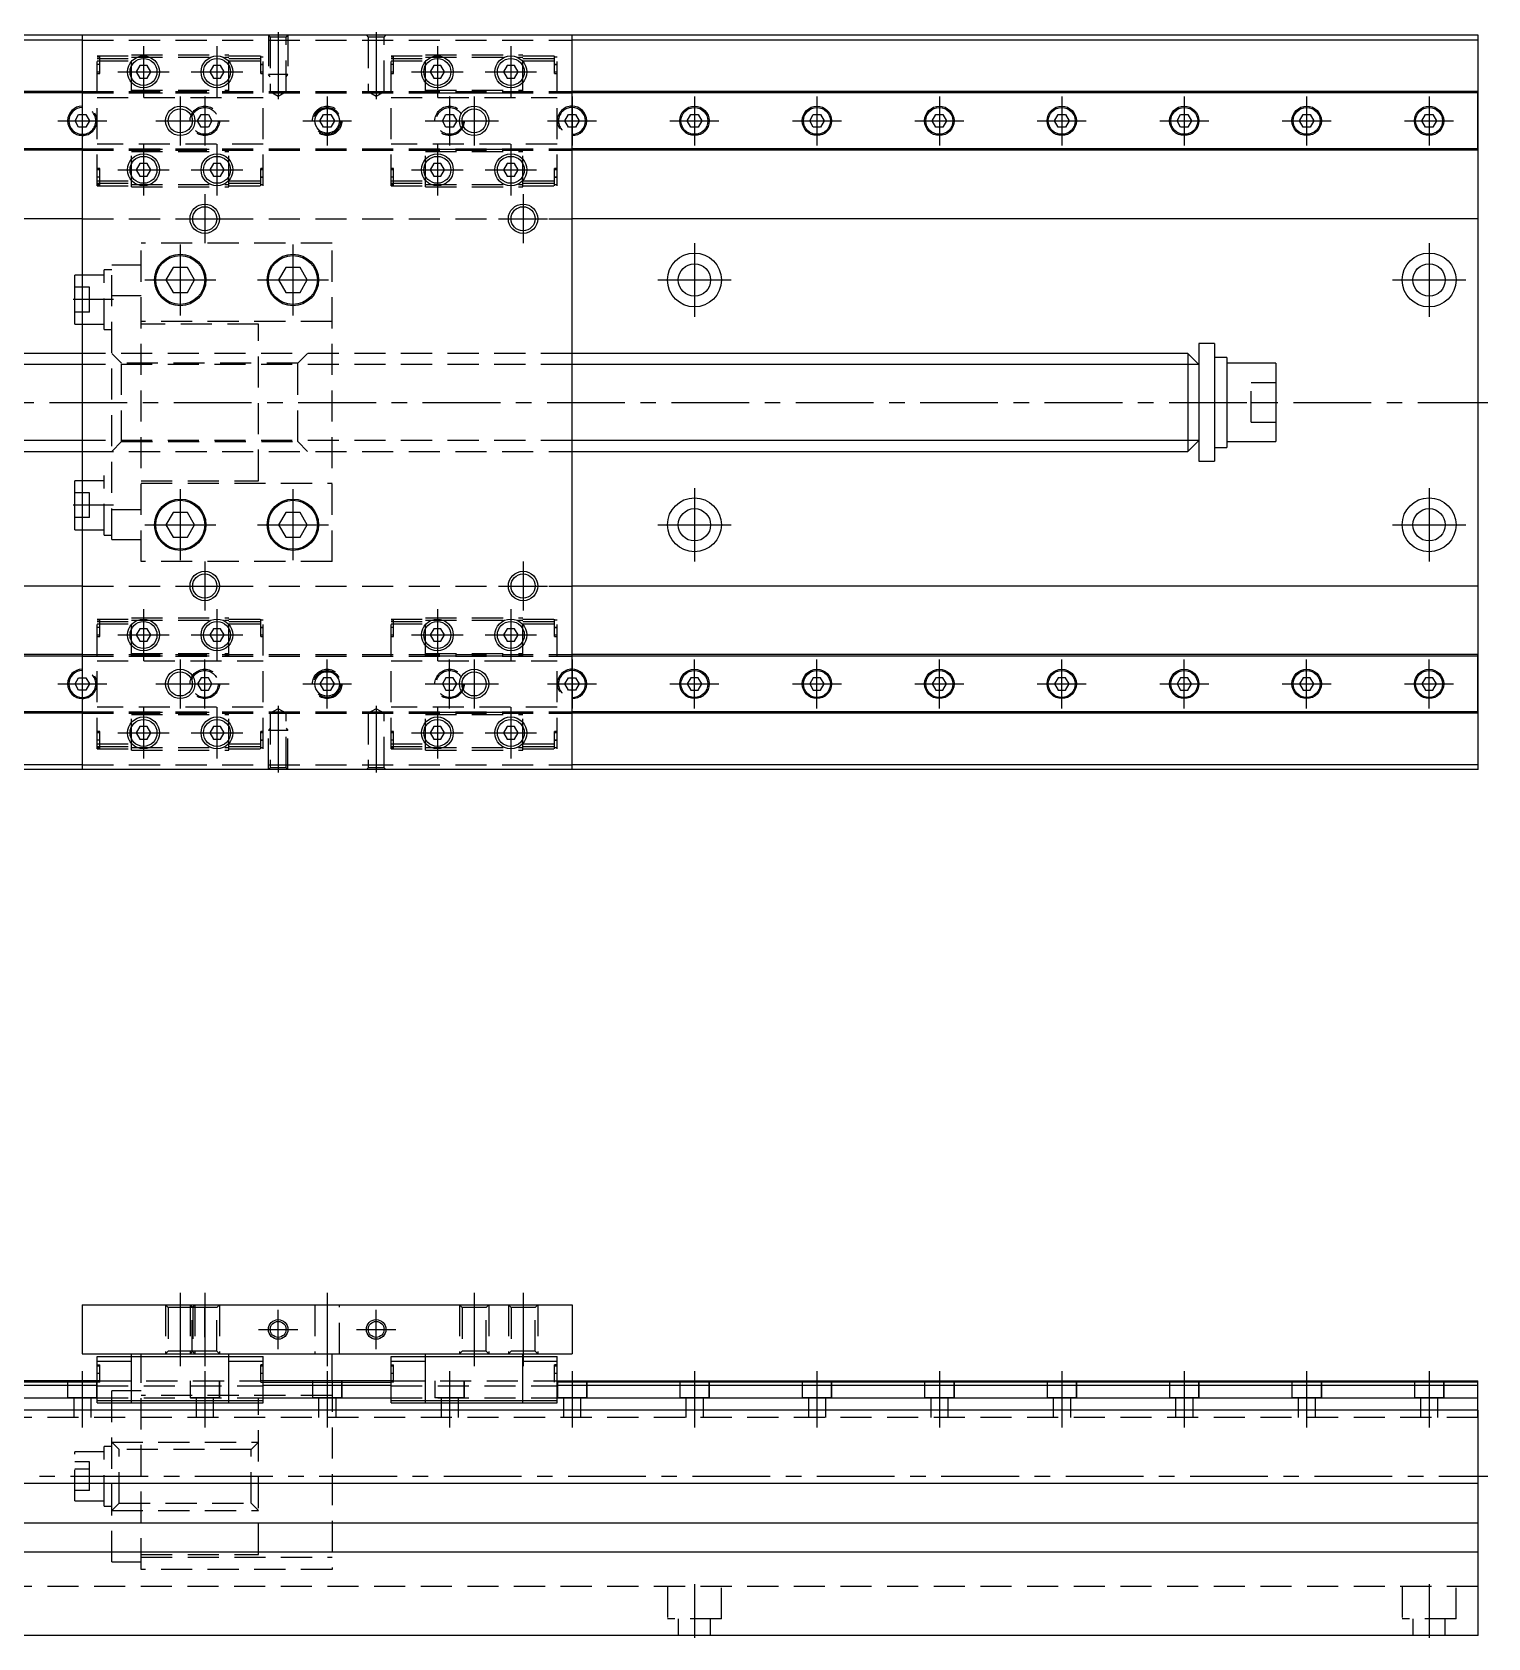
# Model space of a CAD drawing. Extents: x -2 to 830, y -8 to 345.
# Drawn here: x 532.8 to 830, y 17 to 345 of the extents above; entities that cross this region are included whole.
import ezdxf

# ---------------------------------------------------------------- set-up
doc = ezdxf.new("R2010")
doc.units = 0
doc.header["$LTSCALE"] = 0.5
doc.linetypes.add('CENTER', pattern=[50.8, 31.75, -6.35, 6.35, -6.35])
doc.linetypes.add('DASHED', pattern=[19.05, 12.7, -6.35])
for name, color, linetype in [('MSM_CENTER', 1, 'CENTER'), ('MSM_CONTINUOUS', 7, 'CONTINUOUS'), ('MSM_DASHED', 4, 'DASHED'), ('MSM_NARROW', 5, 'CONTINUOUS')]:
    doc.layers.add(name, color=color, linetype=linetype)

msp = doc.modelspace()

# ---------------------------------------------------------------- linework, layer by layer
at = {"layer": 'MSM_CENTER'}
for p, q in [((583.02, 344.96), (583.02, 331.28)), ((603.02, 344.96), (603.02, 331.28)), ((555.52, 342.08), (555.52, 331.58)), ((570.52, 342.08), (570.52, 331.58)), ((615.52, 342.08), (615.52, 331.58)), ((630.52, 342.08), (630.52, 331.58)), ((546.6, 338.33), (546.05, 338.33)), ((580, 338.33), (579.45, 338.33)), ((606.6, 338.33), (606.05, 338.33)), ((640, 338.33), (639.45, 338.33)), ((550.27, 336.83), (560.77, 336.83)), ((565.27, 336.83), (575.77, 336.83)), ((610.27, 336.83), (620.77, 336.83)), ((625.27, 336.83), (635.77, 336.83)), ((543.02, 331.83), (543.02, 321.83)), ((563.02, 331.83), (563.02, 321.83)), ((568.02, 331.83), (568.02, 321.83)), ((593.02, 331.83), (593.02, 321.83)), ((618.02, 331.83), (618.02, 321.83)), ((623.02, 331.83), (623.02, 321.83)), ((643.02, 331.83), (643.02, 321.83)), ((668.02, 331.83), (668.02, 321.83)), ((693.02, 331.83), (693.02, 321.83)), ((718.02, 331.83), (718.02, 321.83)), ((743.02, 331.83), (743.02, 321.83)), ((768.02, 331.83), (768.02, 321.83)), ((793.02, 331.83), (793.02, 321.83)), ((818.02, 331.83), (818.02, 321.83)), ((538.02, 326.83), (548.02, 326.83)), ((558.02, 326.83), (573.02, 326.83)), ((588.02, 326.83), (598.02, 326.83)), ((613.02, 326.83), (628.02, 326.83)), ((638.02, 326.83), (648.02, 326.83)), ((663.02, 326.83), (673.02, 326.83)), ((688.02, 326.83), (698.02, 326.83)), ((713.02, 326.83), (723.02, 326.83)), ((738.02, 326.83), (748.02, 326.83)), ((763.02, 326.83), (773.02, 326.83)), ((788.02, 326.83), (798.02, 326.83)), ((813.02, 326.83), (823.02, 326.83)), ((555.52, 322.08), (555.52, 311.58)), ((570.52, 322.08), (570.52, 311.58)), ((615.52, 322.08), (615.52, 311.58)), ((630.52, 322.08), (630.52, 311.58)), ((546.6, 315.33), (546.05, 315.33)), ((550.27, 316.83), (560.77, 316.83)), ((565.27, 316.83), (575.77, 316.83)), ((580, 315.33), (579.45, 315.33)), ((606.6, 315.33), (606.05, 315.33)), ((610.27, 316.83), (620.77, 316.83)), ((625.27, 316.83), (635.77, 316.83)), ((640, 315.33), (639.45, 315.33)), ((568.02, 311.83), (568.02, 301.83)), ((633.02, 311.83), (633.02, 301.83)), ((563.02, 306.83), (573.02, 306.83)), ((628.02, 306.83), (638.02, 306.83)), ((668.02, 301.83), (668.02, 286.83)), ((818.02, 301.83), (818.02, 286.83)), ((563.02, 301.58), (563.02, 287.08)), ((586.02, 301.58), (586.02, 287.08)), ((555.77, 294.33), (570.27, 294.33)), ((578.77, 294.33), (593.27, 294.33)), ((660.52, 294.33), (675.52, 294.33)), ((810.52, 294.33), (825.52, 294.33)), ((549.4, 290.33), (541.15, 290.33)), ((256.92, 269.33), (830.02, 269.33)), ((563.02, 251.58), (563.02, 237.08)), ((586.02, 251.58), (586.02, 237.08)), ((668.02, 251.83), (668.02, 236.83)), ((818.02, 251.83), (818.02, 236.83)), ((549.4, 248.33), (541.15, 248.33)), ((555.77, 244.33), (570.27, 244.33)), ((578.77, 244.33), (593.27, 244.33)), ((660.52, 244.33), (675.52, 244.33)), ((810.52, 244.33), (825.52, 244.33)), ((568.02, 236.83), (568.02, 226.83)), ((633.02, 236.83), (633.02, 226.83)), ((563.02, 231.83), (573.02, 231.83)), ((628.02, 231.83), (638.02, 231.83)), ((555.52, 227.08), (555.52, 216.58)), ((570.52, 227.08), (570.52, 216.58)), ((615.52, 227.08), (615.52, 216.58)), ((630.52, 227.08), (630.52, 216.58)), ((546.6, 223.33), (546.05, 223.33)), ((580, 223.33), (579.45, 223.33)), ((606.6, 223.33), (606.05, 223.33)), ((640, 223.33), (639.45, 223.33)), ((550.27, 221.83), (560.77, 221.83)), ((565.27, 221.83), (575.77, 221.83)), ((610.27, 221.83), (620.77, 221.83)), ((625.27, 221.83), (635.77, 221.83)), ((543.02, 216.83), (543.02, 206.83)), ((563.02, 216.83), (563.02, 206.83)), ((568.02, 206.83), (568.02, 216.83)), ((593.02, 206.83), (593.02, 216.83)), ((618.02, 206.83), (618.02, 216.83)), ((623.02, 216.83), (623.02, 206.83)), ((643.02, 216.83), (643.02, 206.83)), ((668.02, 206.83), (668.02, 216.83)), ((693.02, 206.83), (693.02, 216.83)), ((718.02, 206.83), (718.02, 216.83)), ((743.02, 206.83), (743.02, 216.83)), ((768.02, 206.83), (768.02, 216.83)), ((793.02, 206.83), (793.02, 216.83)), ((818.02, 206.83), (818.02, 216.83)), ((538.02, 211.83), (548.02, 211.83)), ((558.02, 211.83), (573.02, 211.83)), ((588.02, 211.83), (598.02, 211.83)), ((613.02, 211.83), (628.02, 211.83)), ((638.02, 211.83), (648.02, 211.83)), ((663.02, 211.83), (673.02, 211.83)), ((688.02, 211.83), (698.02, 211.83)), ((713.02, 211.83), (723.02, 211.83)), ((738.02, 211.83), (748.02, 211.83)), ((763.02, 211.83), (773.02, 211.83)), ((788.02, 211.83), (798.02, 211.83)), ((813.02, 211.83), (823.02, 211.83)), ((555.52, 207.08), (555.52, 196.58)), ((570.52, 207.08), (570.52, 196.58)), ((583.02, 207.39), (583.02, 193.71)), ((603.02, 207.39), (603.02, 193.71)), ((615.52, 207.08), (615.52, 196.58)), ((630.52, 207.08), (630.52, 196.58)), ((546.6, 200.33), (546.05, 200.33)), ((550.27, 201.83), (560.77, 201.83)), ((565.27, 201.83), (575.77, 201.83)), ((580, 200.33), (579.45, 200.33)), ((606.6, 200.33), (606.05, 200.33)), ((610.27, 201.83), (620.77, 201.83)), ((625.27, 201.83), (635.77, 201.83)), ((640, 200.33), (639.45, 200.33)), ((563.02, 87.5), (563.02, 72.5)), ((568.02, 87.5), (568.02, 72.5)), ((593.02, 87.5), (593.02, 72.5)), ((623.02, 87.5), (623.02, 72.5)), ((633.02, 87.5), (633.02, 72.5)), ((583.02, 76), (583.02, 84)), ((603.02, 76), (603.02, 84)), ((579.02, 80), (587.02, 80)), ((599.02, 80), (607.02, 80)), ((543.02, 71.5), (543.02, 60)), ((546.6, 71), (546.05, 71)), ((568.02, 71.5), (568.02, 60)), ((580, 71), (579.45, 71)), ((593.02, 71.5), (593.02, 60)), ((606.6, 71), (606.05, 71)), ((618.02, 71.5), (618.02, 60)), ((640, 71), (639.45, 71)), ((643.02, 71.5), (643.02, 60)), ((668.02, 71.5), (668.02, 60)), ((693.02, 71.5), (693.02, 60)), ((718.02, 71.5), (718.02, 60)), ((743.02, 71.5), (743.02, 60)), ((768.02, 71.5), (768.02, 60)), ((793.02, 71.5), (793.02, 60)), ((818.02, 71.5), (818.02, 60)), ((286.62, 50), (830.02, 50)), ((668.02, 28), (668.02, 17)), ((818.02, 28), (818.02, 17))]:
    msp.add_line(p, q, dxfattribs=at)
at = {"layer": 'MSM_CONTINUOUS'}
for p, q in [((543.02, 343.33), (358.02, 343.33)), ((828.02, 344.33), (358.07, 344.33)), ((543.02, 344.33), (543.02, 194.33)), ((643.02, 194.33), (643.02, 344.33)), ((828.02, 343.33), (643.02, 343.33)), ((828.02, 194.33), (828.02, 344.33)), ((554.78, 338.11), (554.05, 336.83)), ((556.26, 338.11), (554.78, 338.11)), ((557, 336.83), (556.26, 338.11)), ((569.78, 338.11), (569.05, 336.83)), ((571.26, 338.11), (569.78, 338.11)), ((572, 336.83), (571.26, 338.11)), ((614.78, 338.11), (614.05, 336.83)), ((616.26, 338.11), (614.78, 338.11)), ((617, 336.83), (616.26, 338.11)), ((629.78, 338.11), (629.05, 336.83)), ((631.26, 338.11), (629.78, 338.11)), ((632, 336.83), (631.26, 338.11)), ((554.05, 336.83), (554.78, 335.55)), ((554.78, 335.55), (556.26, 335.55)), ((556.26, 335.55), (557, 336.83)), ((569.05, 336.83), (569.78, 335.55)), ((569.78, 335.55), (571.26, 335.55)), ((571.26, 335.55), (572, 336.83)), ((614.05, 336.83), (614.78, 335.55)), ((614.78, 335.55), (616.26, 335.55)), ((616.26, 335.55), (617, 336.83)), ((629.05, 336.83), (629.78, 335.55)), ((629.78, 335.55), (631.26, 335.55)), ((631.26, 335.55), (632, 336.83)), ((543.02, 332.83), (358.02, 332.83)), ((543.02, 332.53), (358.02, 332.53)), ((828.02, 332.83), (643.02, 332.83)), ((827.97, 332.53), (643.02, 332.53)), ((827.97, 320.83), (827.97, 332.83)), ((541.55, 326.83), (542.28, 328.11)), ((542.28, 328.11), (543.02, 328.11)), ((591.55, 326.83), (592.28, 328.11)), ((592.28, 328.11), (593.76, 328.11)), ((593.76, 328.11), (594.5, 326.83)), ((643.02, 328.11), (643.76, 328.11)), ((643.76, 328.11), (644.5, 326.83)), ((666.55, 326.83), (667.28, 328.11)), ((667.28, 328.11), (668.76, 328.11)), ((668.76, 328.11), (669.5, 326.83)), ((691.55, 326.83), (692.28, 328.11)), ((692.28, 328.11), (693.76, 328.11)), ((693.76, 328.11), (694.5, 326.83)), ((716.55, 326.83), (717.28, 328.11)), ((717.28, 328.11), (718.76, 328.11)), ((718.76, 328.11), (719.5, 326.83)), ((741.55, 326.83), (742.28, 328.11)), ((742.28, 328.11), (743.76, 328.11)), ((743.76, 328.11), (744.5, 326.83)), ((766.55, 326.83), (767.28, 328.11)), ((767.28, 328.11), (768.76, 328.11)), ((768.76, 328.11), (769.5, 326.83)), ((791.55, 326.83), (792.28, 328.11)), ((792.28, 328.11), (793.76, 328.11)), ((793.76, 328.11), (794.5, 326.83)), ((816.55, 326.83), (817.28, 328.11)), ((817.28, 328.11), (818.76, 328.11)), ((818.76, 328.11), (819.5, 326.83)), ((542.28, 325.55), (541.55, 326.83)), ((543.02, 325.55), (542.28, 325.55)), ((592.28, 325.55), (591.55, 326.83)), ((593.76, 325.55), (592.28, 325.55)), ((594.5, 326.83), (593.76, 325.55)), ((643.76, 325.55), (643.02, 325.55)), ((644.5, 326.83), (643.76, 325.55)), ((667.28, 325.55), (666.55, 326.83)), ((668.76, 325.55), (667.28, 325.55)), ((669.5, 326.83), (668.76, 325.55)), ((692.28, 325.55), (691.55, 326.83)), ((693.76, 325.55), (692.28, 325.55)), ((694.5, 326.83), (693.76, 325.55)), ((717.28, 325.55), (716.55, 326.83)), ((718.76, 325.55), (717.28, 325.55)), ((719.5, 326.83), (718.76, 325.55)), ((742.28, 325.55), (741.55, 326.83)), ((743.76, 325.55), (742.28, 325.55)), ((744.5, 326.83), (743.76, 325.55)), ((767.28, 325.55), (766.55, 326.83)), ((768.76, 325.55), (767.28, 325.55)), ((769.5, 326.83), (768.76, 325.55)), ((792.28, 325.55), (791.55, 326.83)), ((793.76, 325.55), (792.28, 325.55)), ((794.5, 326.83), (793.76, 325.55)), ((817.28, 325.55), (816.55, 326.83)), ((818.76, 325.55), (817.28, 325.55)), ((819.5, 326.83), (818.76, 325.55)), ((543.02, 321.13), (358.02, 321.13)), ((543.02, 320.83), (358.02, 320.83)), ((827.97, 321.13), (643.02, 321.13)), ((827.97, 320.83), (643.02, 320.83)), ((554.78, 318.11), (554.05, 316.83)), ((554.05, 316.83), (554.78, 315.55)), ((556.26, 318.11), (554.78, 318.11)), ((554.78, 315.55), (556.26, 315.55)), ((557, 316.83), (556.26, 318.11)), ((556.26, 315.55), (557, 316.83)), ((569.78, 318.11), (569.05, 316.83)), ((569.05, 316.83), (569.78, 315.55)), ((571.26, 318.11), (569.78, 318.11)), ((569.78, 315.55), (571.26, 315.55)), ((572, 316.83), (571.26, 318.11)), ((571.26, 315.55), (572, 316.83)), ((614.78, 318.11), (614.05, 316.83)), ((614.05, 316.83), (614.78, 315.55)), ((616.26, 318.11), (614.78, 318.11)), ((614.78, 315.55), (616.26, 315.55)), ((617, 316.83), (616.26, 318.11)), ((616.26, 315.55), (617, 316.83)), ((629.78, 318.11), (629.05, 316.83)), ((629.05, 316.83), (629.78, 315.55)), ((631.26, 318.11), (629.78, 318.11)), ((629.78, 315.55), (631.26, 315.55)), ((632, 316.83), (631.26, 318.11)), ((631.26, 315.55), (632, 316.83)), ((543.02, 306.83), (358.02, 306.83)), ((828.02, 306.83), (643.02, 306.83)), ((541.52, 285.33), (541.52, 295.33)), ((543.02, 295.33), (541.52, 295.33)), ((561.56, 296.87), (560.09, 294.33)), ((564.49, 296.87), (561.56, 296.87)), ((565.96, 294.33), (564.49, 296.87)), ((584.56, 296.87), (583.09, 294.33)), ((587.49, 296.87), (584.56, 296.87)), ((588.96, 294.33), (587.49, 296.87)), ((560.09, 294.33), (561.56, 291.79)), ((564.49, 291.79), (565.96, 294.33)), ((583.09, 294.33), (584.56, 291.79)), ((587.49, 291.79), (588.96, 294.33)), ((561.56, 291.79), (564.49, 291.79)), ((584.56, 291.79), (587.49, 291.79)), ((541.52, 285.33), (543.02, 285.33)), ((543.02, 279.33), (358.02, 279.33)), ((768.77, 279.33), (643.02, 279.33)), ((771.02, 277.08), (768.77, 279.33)), ((768.77, 279.33), (768.77, 259.33)), ((771.02, 281.33), (771.02, 257.33)), ((774.22, 281.33), (771.02, 281.33)), ((774.22, 281.33), (774.22, 257.33)), ((776.72, 278.53), (774.22, 278.53)), ((776.72, 278.53), (776.72, 260.13)), ((786.72, 277.33), (776.72, 277.33)), ((786.72, 277.33), (786.72, 261.33)), ((358.02, 259.33), (543.02, 259.33)), ((643.02, 259.33), (768.77, 259.33)), ((768.77, 259.33), (771.02, 261.58)), ((774.22, 260.13), (776.72, 260.13)), ((776.72, 261.33), (786.72, 261.33)), ((771.02, 257.33), (774.22, 257.33)), ((541.52, 243.33), (541.52, 253.33)), ((543.02, 253.33), (541.52, 253.33)), ((561.56, 246.87), (560.09, 244.33)), ((564.49, 246.87), (561.56, 246.87)), ((565.96, 244.33), (564.49, 246.87)), ((584.56, 246.87), (583.09, 244.33)), ((587.49, 246.87), (584.56, 246.87)), ((588.96, 244.33), (587.49, 246.87)), ((541.52, 243.33), (543.02, 243.33)), ((560.09, 244.33), (561.56, 241.79)), ((564.49, 241.79), (565.96, 244.33)), ((583.09, 244.33), (584.56, 241.79)), ((587.49, 241.79), (588.96, 244.33)), ((561.56, 241.79), (564.49, 241.79)), ((584.56, 241.79), (587.49, 241.79)), ((543.02, 231.83), (358.02, 231.83)), ((828.02, 231.83), (643.02, 231.83)), ((554.78, 223.11), (554.05, 221.83)), ((556.26, 223.11), (554.78, 223.11)), ((557, 221.83), (556.26, 223.11)), ((569.78, 223.11), (569.05, 221.83)), ((571.26, 223.11), (569.78, 223.11)), ((572, 221.83), (571.26, 223.11)), ((614.78, 223.11), (614.05, 221.83)), ((616.26, 223.11), (614.78, 223.11)), ((617, 221.83), (616.26, 223.11)), ((629.78, 223.11), (629.05, 221.83)), ((631.26, 223.11), (629.78, 223.11)), ((632, 221.83), (631.26, 223.11)), ((554.05, 221.83), (554.78, 220.55)), ((554.78, 220.55), (556.26, 220.55)), ((556.26, 220.55), (557, 221.83)), ((569.05, 221.83), (569.78, 220.55)), ((569.78, 220.55), (571.26, 220.55)), ((571.26, 220.55), (572, 221.83)), ((614.05, 221.83), (614.78, 220.55)), ((614.78, 220.55), (616.26, 220.55)), ((616.26, 220.55), (617, 221.83)), ((629.05, 221.83), (629.78, 220.55)), ((629.78, 220.55), (631.26, 220.55)), ((631.26, 220.55), (632, 221.83)), ((543.02, 217.83), (358.02, 217.83)), ((543.02, 217.53), (358.02, 217.53)), ((827.97, 217.83), (643.02, 217.83)), ((827.97, 217.53), (643.02, 217.53)), ((827.97, 205.83), (827.97, 217.83)), ((541.55, 211.83), (542.28, 213.11)), ((542.28, 210.55), (541.55, 211.83)), ((542.28, 213.11), (543.02, 213.11)), ((543.02, 210.55), (542.28, 210.55)), ((592.28, 213.11), (591.55, 211.83)), ((591.55, 211.83), (592.28, 210.55)), ((593.76, 213.11), (592.28, 213.11)), ((592.28, 210.55), (593.76, 210.55)), ((594.5, 211.83), (593.76, 213.11)), ((593.76, 210.55), (594.5, 211.83)), ((643.02, 213.11), (643.76, 213.11)), ((643.76, 210.55), (643.02, 210.55)), ((643.76, 213.11), (644.5, 211.83)), ((644.5, 211.83), (643.76, 210.55)), ((667.28, 213.11), (666.55, 211.83)), ((666.55, 211.83), (667.28, 210.55)), ((668.76, 213.11), (667.28, 213.11)), ((667.28, 210.55), (668.76, 210.55)), ((669.5, 211.83), (668.76, 213.11)), ((668.76, 210.55), (669.5, 211.83)), ((692.28, 213.11), (691.55, 211.83)), ((691.55, 211.83), (692.28, 210.55)), ((693.76, 213.11), (692.28, 213.11)), ((692.28, 210.55), (693.76, 210.55)), ((694.5, 211.83), (693.76, 213.11)), ((693.76, 210.55), (694.5, 211.83)), ((717.28, 213.11), (716.55, 211.83)), ((716.55, 211.83), (717.28, 210.55)), ((718.76, 213.11), (717.28, 213.11)), ((717.28, 210.55), (718.76, 210.55)), ((719.5, 211.83), (718.76, 213.11)), ((718.76, 210.55), (719.5, 211.83)), ((742.28, 213.11), (741.55, 211.83)), ((741.55, 211.83), (742.28, 210.55)), ((743.76, 213.11), (742.28, 213.11)), ((742.28, 210.55), (743.76, 210.55)), ((744.5, 211.83), (743.76, 213.11)), ((743.76, 210.55), (744.5, 211.83)), ((767.28, 213.11), (766.55, 211.83)), ((766.55, 211.83), (767.28, 210.55)), ((768.76, 213.11), (767.28, 213.11)), ((767.28, 210.55), (768.76, 210.55)), ((769.5, 211.83), (768.76, 213.11)), ((768.76, 210.55), (769.5, 211.83)), ((792.28, 213.11), (791.55, 211.83)), ((791.55, 211.83), (792.28, 210.55)), ((793.76, 213.11), (792.28, 213.11)), ((792.28, 210.55), (793.76, 210.55)), ((794.5, 211.83), (793.76, 213.11)), ((793.76, 210.55), (794.5, 211.83)), ((817.28, 213.11), (816.55, 211.83)), ((816.55, 211.83), (817.28, 210.55)), ((818.76, 213.11), (817.28, 213.11)), ((817.28, 210.55), (818.76, 210.55)), ((819.5, 211.83), (818.76, 213.11)), ((818.76, 210.55), (819.5, 211.83)), ((543.02, 206.13), (358.02, 206.13)), ((543.02, 205.83), (358.02, 205.83)), ((827.97, 206.13), (643.02, 206.13)), ((828.02, 205.83), (643.02, 205.83)), ((554.78, 203.11), (554.05, 201.83)), ((554.05, 201.83), (554.78, 200.55)), ((556.26, 203.11), (554.78, 203.11)), ((554.78, 200.55), (556.26, 200.55)), ((557, 201.83), (556.26, 203.11)), ((556.26, 200.55), (557, 201.83)), ((569.78, 203.11), (569.05, 201.83)), ((569.05, 201.83), (569.78, 200.55)), ((571.26, 203.11), (569.78, 203.11)), ((569.78, 200.55), (571.26, 200.55)), ((572, 201.83), (571.26, 203.11)), ((571.26, 200.55), (572, 201.83)), ((614.78, 203.11), (614.05, 201.83)), ((614.05, 201.83), (614.78, 200.55)), ((616.26, 203.11), (614.78, 203.11)), ((614.78, 200.55), (616.26, 200.55)), ((617, 201.83), (616.26, 203.11)), ((616.26, 200.55), (617, 201.83)), ((629.78, 203.11), (629.05, 201.83)), ((629.05, 201.83), (629.78, 200.55)), ((631.26, 203.11), (629.78, 203.11)), ((629.78, 200.55), (631.26, 200.55)), ((632, 201.83), (631.26, 203.11)), ((631.26, 200.55), (632, 201.83)), ((543.02, 195.33), (358.02, 195.33)), ((828.02, 194.33), (358.07, 194.33)), ((828.02, 195.33), (643.02, 195.33)), ((543.02, 85), (543.02, 75)), ((543.02, 85), (643.02, 85)), ((643.02, 85), (643.02, 75)), ((543.02, 75), (643.02, 75)), ((546.07, 74.5), (579.97, 74.5)), ((546.07, 65), (546.07, 74.5)), ((546.07, 73.5), (553.07, 73.5)), ((546.07, 72.8), (546.57, 72.8)), ((546.57, 72.5), (546.07, 72.5)), ((546.57, 69.2), (546.57, 72.8)), ((553.07, 65), (553.07, 75)), ((572.97, 65), (572.97, 75)), ((572.97, 73.5), (579.97, 73.5)), ((579.47, 69.2), (579.47, 72.8)), ((579.97, 72.8), (579.47, 72.8)), ((579.97, 72.5), (579.47, 72.5)), ((579.97, 65), (579.97, 74.5)), ((594.02, 69.5), (594.02, 75)), ((606.07, 65), (606.07, 74.5)), ((606.07, 74.5), (639.97, 74.5)), ((606.07, 73.5), (613.07, 73.5)), ((606.07, 72.8), (606.57, 72.8)), ((606.57, 72.5), (606.07, 72.5)), ((606.57, 69.2), (606.57, 72.8)), ((613.07, 65), (613.07, 75)), ((632.97, 65), (632.97, 75)), ((632.97, 73.5), (639.97, 73.5)), ((639.97, 72.8), (639.47, 72.8)), ((639.47, 69.2), (639.47, 72.8)), ((639.97, 72.5), (639.47, 72.5)), ((639.97, 65), (639.97, 74.5)), ((546.57, 69.5), (358.02, 69.5)), ((546.57, 69.2), (358.02, 69.2)), ((546.57, 69.2), (546.07, 69.2)), ((606.57, 69.5), (579.47, 69.5)), ((579.47, 69.2), (606.07, 69.2)), ((579.47, 69.2), (579.97, 69.2)), ((606.57, 69.2), (606.07, 69.2)), ((639.47, 69.5), (827.97, 69.5)), ((827.97, 69.2), (639.97, 69.2)), ((827.97, 63.5), (827.97, 69.5)), ((546.07, 68.55), (358.02, 68.55)), ((546.07, 65.95), (358.02, 65.95)), ((606.07, 68.55), (579.97, 68.55)), ((606.07, 65.95), (579.97, 65.95)), ((827.97, 68.55), (639.97, 68.55)), ((827.97, 65.95), (639.97, 65.95)), ((828.02, 63.5), (358.02, 63.5)), ((546.07, 65.5), (579.97, 65.5)), ((546.07, 65), (579.97, 65)), ((606.07, 65.5), (639.97, 65.5)), ((606.07, 65), (639.97, 65)), ((828.02, 17.5), (828.02, 63.5)), ((828.02, 48.5), (358.02, 48.5)), ((358.02, 40.5), (828.02, 40.5)), ((828.02, 34.5), (358.02, 34.5)), ((828.02, 17.5), (358.02, 17.5))]:
    msp.add_line(p, q, dxfattribs=at)
for centre, radius in [((555.52, 336.83), 3.25), ((555.52, 336.83), 2.75), ((570.52, 336.83), 3.25), ((570.52, 336.83), 2.75), ((615.52, 336.83), 3.25), ((615.52, 336.83), 2.75), ((630.52, 336.83), 3.25), ((630.52, 336.83), 2.75), ((563.02, 326.83), 2.46), ((593.02, 326.83), 2.5), ((623.02, 326.83), 2.46), ((668.02, 326.83), 3), ((668.02, 326.83), 2.75), ((693.02, 326.83), 3), ((693.02, 326.83), 2.75), ((718.02, 326.83), 3), ((718.02, 326.83), 2.75), ((743.02, 326.83), 3), ((743.02, 326.83), 2.75), ((768.02, 326.83), 3), ((768.02, 326.83), 2.75), ((793.02, 326.83), 3), ((793.02, 326.83), 2.75), ((818.02, 326.83), 3), ((818.02, 326.83), 2.75), ((555.52, 316.83), 3.25), ((555.52, 316.83), 2.75), ((570.52, 316.83), 3.25), ((570.52, 316.83), 2.75), ((615.52, 316.83), 3.25), ((615.52, 316.83), 2.75), ((630.52, 316.83), 3.25), ((630.52, 316.83), 2.75), ((568.02, 306.83), 2.46), ((633.02, 306.83), 2.46), ((563.02, 294.33), 5.25), ((563.02, 294.33), 5), ((586.02, 294.33), 5.25), ((586.02, 294.33), 5), ((668.02, 294.33), 5.5), ((818.02, 294.33), 5.5), ((668.02, 294.33), 3.3), ((818.02, 294.33), 3.3), ((563.02, 244.33), 5.25), ((563.02, 244.33), 5), ((586.02, 244.33), 5.25), ((586.02, 244.33), 5), ((668.02, 244.33), 5.5), ((818.02, 244.33), 5.5), ((668.02, 244.33), 3.3), ((818.02, 244.33), 3.3), ((568.02, 231.83), 2.46), ((633.02, 231.83), 2.46), ((555.52, 221.83), 3.25), ((555.52, 221.83), 2.75), ((570.52, 221.83), 3.25), ((570.52, 221.83), 2.75), ((615.52, 221.83), 3.25), ((615.52, 221.83), 2.75), ((630.52, 221.83), 3.25), ((630.52, 221.83), 2.75), ((563.02, 211.83), 2.46), ((593.02, 211.83), 2.5), ((623.02, 211.83), 2.46), ((668.02, 211.83), 3), ((668.02, 211.83), 2.75), ((693.02, 211.83), 3), ((693.02, 211.83), 2.75), ((718.02, 211.83), 3), ((718.02, 211.83), 2.75), ((743.02, 211.83), 3), ((743.02, 211.83), 2.75), ((768.02, 211.83), 3), ((768.02, 211.83), 2.75), ((793.02, 211.83), 3), ((793.02, 211.83), 2.75), ((818.02, 211.83), 3), ((818.02, 211.83), 2.75), ((555.52, 201.83), 3.25), ((555.52, 201.83), 2.75), ((570.52, 201.83), 3.25), ((570.52, 201.83), 2.75), ((615.52, 201.83), 3.25), ((615.52, 201.83), 2.75), ((630.52, 201.83), 3.25), ((630.52, 201.83), 2.75), ((583.02, 80), 1.62), ((603.02, 80), 1.62)]:
    msp.add_circle(centre, radius, dxfattribs=at)
for centre, radius, start, end in [((543.02, 326.83), 3, 90, 270), ((543.02, 326.83), 2.75, 90, 270), ((643.02, 326.83), 3, 270, 90), ((643.02, 326.83), 2.75, 270, 90), ((543.02, 211.83), 3, 90, 270), ((543.02, 211.83), 2.75, 90, 270), ((643.02, 211.83), 3, 270, 90), ((643.02, 211.83), 2.75, 270, 90)]:
    msp.add_arc(centre, radius, start, end, dxfattribs=at)
at = {"layer": 'MSM_DASHED'}
for p, q in [((543.02, 343.33), (643.02, 343.33)), ((581.02, 344.33), (581.4, 343.95)), ((581.02, 344.33), (581.02, 336.33)), ((581.4, 343.95), (581.4, 332.83)), ((584.64, 343.95), (581.4, 343.95)), ((584.64, 343.95), (585.02, 344.33)), ((584.64, 332.83), (584.64, 343.95)), ((585.02, 344.33), (585.02, 336.33)), ((601.02, 344.33), (601.4, 343.95)), ((601.4, 343.95), (601.4, 332.83)), ((604.64, 343.95), (601.4, 343.95)), ((604.64, 343.95), (605.02, 344.33)), ((604.64, 332.83), (604.64, 343.95)), ((546.07, 313.58), (546.07, 340.08)), ((546.07, 340.08), (553.07, 340.08)), ((546.57, 339.83), (546.07, 339.83)), ((546.07, 339.58), (553.07, 339.58)), ((546.07, 339.08), (553.07, 339.08)), ((546.57, 338.33), (546.07, 338.33)), ((546.57, 336.53), (546.57, 340.08)), ((553.07, 340.33), (572.97, 340.33)), ((553.07, 332.58), (553.07, 340.33)), ((553.07, 339.83), (572.97, 339.83)), ((572.97, 332.58), (572.97, 340.33)), ((572.97, 340.08), (579.97, 340.08)), ((572.97, 339.58), (579.97, 339.58)), ((572.97, 339.08), (579.97, 339.08)), ((579.47, 336.53), (579.47, 340.08)), ((579.97, 339.83), (579.47, 339.83)), ((579.47, 338.33), (579.97, 338.33)), ((579.97, 313.58), (579.97, 340.08)), ((606.07, 340.08), (613.07, 340.08)), ((606.07, 313.58), (606.07, 340.08)), ((606.57, 339.83), (606.07, 339.83)), ((606.07, 339.58), (613.07, 339.58)), ((606.07, 339.08), (613.07, 339.08)), ((606.57, 338.33), (606.07, 338.33)), ((606.57, 336.53), (606.57, 340.08)), ((613.07, 340.33), (632.97, 340.33)), ((613.07, 332.58), (613.07, 340.33)), ((613.07, 339.83), (632.97, 339.83)), ((632.97, 332.58), (632.97, 340.33)), ((632.97, 340.08), (639.97, 340.08)), ((632.97, 339.58), (639.97, 339.58)), ((632.97, 339.08), (639.97, 339.08)), ((639.47, 336.53), (639.47, 340.08)), ((639.97, 339.83), (639.47, 339.83)), ((639.47, 338.33), (639.97, 338.33)), ((639.97, 313.58), (639.97, 340.08)), ((546.07, 336.83), (546.57, 336.83)), ((546.07, 336.53), (546.57, 336.53)), ((579.47, 336.83), (579.97, 336.83)), ((579.47, 336.53), (579.97, 336.53)), ((585.02, 336.33), (581.02, 336.33)), ((581.4, 335.83), (581.02, 336.33)), ((584.64, 335.83), (585.02, 336.33)), ((606.07, 336.83), (606.57, 336.83)), ((606.07, 336.53), (606.57, 336.53)), ((639.47, 336.83), (639.97, 336.83)), ((639.47, 336.53), (639.97, 336.53)), ((543.02, 332.83), (643.02, 332.83)), ((543.02, 332.53), (643.02, 332.53)), ((546.07, 331.58), (579.97, 331.58)), ((553.07, 333.08), (572.97, 333.08)), ((553.07, 332.58), (572.97, 332.58)), ((581.4, 332.83), (583.02, 331.9)), ((583.02, 331.9), (584.64, 332.83)), ((601.4, 332.83), (603.02, 331.9)), ((603.02, 331.9), (604.64, 332.83)), ((606.07, 331.58), (639.97, 331.58)), ((613.07, 333.08), (632.97, 333.08)), ((613.07, 332.58), (632.97, 332.58)), ((543.02, 329.98), (543.02, 323.68)), ((543.02, 328.11), (543.76, 328.11)), ((543.76, 328.11), (544.5, 326.83)), ((566.55, 326.83), (567.28, 328.11)), ((567.28, 328.11), (568.76, 328.11)), ((568.76, 328.11), (569.5, 326.83)), ((616.55, 326.83), (617.28, 328.11)), ((617.28, 328.11), (618.76, 328.11)), ((618.76, 328.11), (619.5, 326.83)), ((641.55, 326.83), (642.28, 328.11)), ((642.28, 328.11), (643.02, 328.11)), ((543.76, 325.55), (543.02, 325.55)), ((544.5, 326.83), (543.76, 325.55)), ((567.28, 325.55), (566.55, 326.83)), ((568.76, 325.55), (567.28, 325.55)), ((569.5, 326.83), (568.76, 325.55)), ((617.28, 325.55), (616.55, 326.83)), ((618.76, 325.55), (617.28, 325.55)), ((619.5, 326.83), (618.76, 325.55)), ((642.28, 325.55), (641.55, 326.83)), ((643.02, 325.55), (642.28, 325.55)), ((579.97, 322.08), (546.07, 322.08)), ((639.97, 322.08), (606.07, 322.08)), ((543.02, 321.13), (643.02, 321.13)), ((543.02, 320.83), (643.02, 320.83)), ((553.07, 321.08), (572.97, 321.08)), ((553.07, 313.33), (553.07, 321.08)), ((553.07, 320.58), (572.97, 320.58)), ((572.97, 313.33), (572.97, 321.08)), ((613.07, 321.08), (632.97, 321.08)), ((613.07, 313.33), (613.07, 321.08)), ((613.07, 320.58), (632.97, 320.58)), ((632.97, 313.33), (632.97, 321.08)), ((546.57, 317.13), (546.07, 317.13)), ((546.57, 316.83), (546.07, 316.83)), ((546.57, 315.33), (546.07, 315.33)), ((546.57, 313.58), (546.57, 317.13)), ((579.47, 313.58), (579.47, 317.13)), ((579.97, 317.13), (579.47, 317.13)), ((579.97, 316.83), (579.47, 316.83)), ((579.47, 315.33), (579.97, 315.33)), ((606.57, 317.13), (606.07, 317.13)), ((606.57, 316.83), (606.07, 316.83)), ((606.57, 315.33), (606.07, 315.33)), ((606.57, 313.58), (606.57, 317.13)), ((639.47, 313.58), (639.47, 317.13)), ((639.97, 317.13), (639.47, 317.13)), ((639.97, 316.83), (639.47, 316.83)), ((639.47, 315.33), (639.97, 315.33)), ((546.07, 314.58), (553.07, 314.58)), ((546.07, 314.08), (553.07, 314.08)), ((546.07, 313.83), (546.57, 313.83)), ((546.07, 313.58), (553.07, 313.58)), ((553.07, 313.83), (572.97, 313.83)), ((553.07, 313.33), (572.97, 313.33)), ((572.97, 314.58), (579.97, 314.58)), ((572.97, 314.08), (579.97, 314.08)), ((572.97, 313.58), (579.97, 313.58)), ((579.47, 313.83), (579.97, 313.83)), ((606.07, 314.58), (613.07, 314.58)), ((606.07, 314.08), (613.07, 314.08)), ((606.07, 313.83), (606.57, 313.83)), ((606.07, 313.58), (613.07, 313.58)), ((613.07, 313.83), (632.97, 313.83)), ((613.07, 313.33), (632.97, 313.33)), ((632.97, 314.58), (639.97, 314.58)), ((632.97, 314.08), (639.97, 314.08)), ((632.97, 313.58), (639.97, 313.58)), ((639.47, 313.83), (639.97, 313.83)), ((543.02, 306.83), (643.02, 306.83)), ((594.02, 301.83), (555.02, 301.83)), ((555.02, 236.83), (555.02, 301.83)), ((594.02, 236.83), (594.02, 301.83)), ((547.52, 295.33), (543.02, 295.33)), ((547.52, 284.23), (547.52, 296.43)), ((549.02, 296.43), (547.52, 296.43)), ((555.02, 297.33), (549.02, 297.33)), ((549.02, 241.33), (549.02, 297.33)), ((544.52, 292.87), (541.52, 292.87)), ((544.52, 287.79), (544.52, 292.87)), ((544.52, 290.33), (541.52, 290.33)), ((549.02, 291.19), (555.02, 291.19)), ((544.52, 287.79), (541.52, 287.79)), ((543.02, 285.33), (547.52, 285.33)), ((594.02, 285.83), (555.02, 285.83)), ((579.02, 285.33), (555.02, 285.33)), ((579.02, 253.33), (579.02, 285.33)), ((547.52, 284.23), (549.02, 284.23)), ((643.02, 279.33), (543.02, 279.33)), ((551.02, 277.33), (549.02, 279.33)), ((589.02, 279.33), (587.02, 277.33)), ((643.02, 277.08), (543.02, 277.08)), ((587.02, 277.33), (551.02, 277.33)), ((551.02, 261.33), (551.02, 277.33)), ((587.02, 261.33), (587.02, 277.33)), ((781.72, 273.39), (786.72, 273.39)), ((781.72, 265.27), (781.72, 273.39)), ((781.72, 269.33), (786.72, 269.33)), ((781.72, 265.27), (786.72, 265.27)), ((643.02, 261.58), (543.02, 261.58)), ((543.02, 259.33), (643.02, 259.33)), ((549.02, 259.33), (551.02, 261.33)), ((551.02, 261.33), (587.02, 261.33)), ((587.02, 261.33), (589.02, 259.33)), ((547.52, 253.33), (543.02, 253.33)), ((547.52, 242.23), (547.52, 254.43)), ((555.02, 253.33), (579.02, 253.33)), ((555.02, 252.83), (594.02, 252.83)), ((544.52, 250.87), (541.52, 250.87)), ((544.52, 245.79), (544.52, 250.87)), ((544.52, 248.33), (541.52, 248.33)), ((549.02, 247.48), (555.02, 247.48)), ((544.52, 245.79), (541.52, 245.79)), ((543.02, 243.33), (547.52, 243.33)), ((547.52, 242.23), (549.02, 242.23)), ((549.02, 241.33), (555.02, 241.33)), ((594.02, 236.83), (555.02, 236.83)), ((543.02, 231.83), (643.02, 231.83)), ((546.07, 225.08), (553.07, 225.08)), ((546.07, 198.58), (546.07, 225.08)), ((546.57, 224.83), (546.07, 224.83)), ((546.07, 224.58), (553.07, 224.58)), ((546.07, 224.08), (553.07, 224.08)), ((546.57, 223.33), (546.07, 223.33)), ((546.57, 221.53), (546.57, 225.08)), ((553.07, 225.33), (572.97, 225.33)), ((553.07, 217.58), (553.07, 225.33)), ((553.07, 224.83), (572.97, 224.83)), ((572.97, 217.58), (572.97, 225.33)), ((572.97, 225.08), (579.97, 225.08)), ((572.97, 224.58), (579.97, 224.58)), ((572.97, 224.08), (579.97, 224.08)), ((579.47, 221.53), (579.47, 225.08)), ((579.97, 224.83), (579.47, 224.83)), ((579.47, 223.33), (579.97, 223.33)), ((579.97, 198.58), (579.97, 225.08)), ((606.07, 225.08), (613.07, 225.08)), ((606.07, 198.58), (606.07, 225.08)), ((606.57, 224.83), (606.07, 224.83)), ((606.07, 224.58), (613.07, 224.58)), ((606.07, 224.08), (613.07, 224.08)), ((606.57, 223.33), (606.07, 223.33)), ((606.57, 221.53), (606.57, 225.08)), ((613.07, 225.33), (632.97, 225.33)), ((613.07, 217.58), (613.07, 225.33)), ((613.07, 224.83), (632.97, 224.83)), ((632.97, 217.58), (632.97, 225.33)), ((632.97, 225.08), (639.97, 225.08)), ((632.97, 224.58), (639.97, 224.58)), ((632.97, 224.08), (639.97, 224.08)), ((639.47, 221.53), (639.47, 225.08)), ((639.97, 224.83), (639.47, 224.83)), ((639.47, 223.33), (639.97, 223.33)), ((639.97, 198.58), (639.97, 225.08)), ((546.07, 221.83), (546.57, 221.83)), ((546.07, 221.53), (546.57, 221.53)), ((579.47, 221.83), (579.97, 221.83)), ((579.47, 221.53), (579.97, 221.53)), ((606.07, 221.83), (606.57, 221.83)), ((606.07, 221.53), (606.57, 221.53)), ((639.47, 221.83), (639.97, 221.83)), ((639.47, 221.53), (639.97, 221.53)), ((543.02, 217.83), (643.02, 217.83)), ((543.02, 217.53), (643.02, 217.53)), ((546.07, 216.58), (579.97, 216.58)), ((553.07, 218.08), (572.97, 218.08)), ((553.07, 217.58), (572.97, 217.58)), ((606.07, 216.58), (639.97, 216.58)), ((613.07, 218.08), (632.97, 218.08)), ((613.07, 217.58), (632.97, 217.58)), ((543.02, 214.98), (543.02, 208.68)), ((543.02, 213.11), (543.76, 213.11)), ((543.76, 210.55), (543.02, 210.55)), ((543.76, 213.11), (544.5, 211.83)), ((544.5, 211.83), (543.76, 210.55)), ((567.28, 213.11), (566.55, 211.83)), ((566.55, 211.83), (567.28, 210.55)), ((568.76, 213.11), (567.28, 213.11)), ((567.28, 210.55), (568.76, 210.55)), ((569.5, 211.83), (568.76, 213.11)), ((568.76, 210.55), (569.5, 211.83)), ((617.28, 213.11), (616.55, 211.83)), ((616.55, 211.83), (617.28, 210.55)), ((618.76, 213.11), (617.28, 213.11)), ((617.28, 210.55), (618.76, 210.55)), ((619.5, 211.83), (618.76, 213.11)), ((618.76, 210.55), (619.5, 211.83)), ((641.55, 211.83), (642.28, 213.11)), ((642.28, 210.55), (641.55, 211.83)), ((642.28, 213.11), (643.02, 213.11)), ((643.02, 210.55), (642.28, 210.55)), ((579.97, 207.08), (546.07, 207.08)), ((583.02, 206.77), (581.4, 205.83)), ((584.64, 205.83), (583.02, 206.77)), ((603.02, 206.77), (601.4, 205.83)), ((604.64, 205.83), (603.02, 206.77)), ((639.97, 207.08), (606.07, 207.08)), ((543.02, 206.13), (643.02, 206.13)), ((543.02, 205.83), (643.02, 205.83)), ((553.07, 206.08), (572.97, 206.08)), ((553.07, 198.33), (553.07, 206.08)), ((553.07, 205.58), (572.97, 205.58)), ((572.97, 198.33), (572.97, 206.08)), ((581.4, 205.83), (581.4, 194.71)), ((584.64, 194.71), (584.64, 205.83)), ((601.4, 205.83), (601.4, 194.71)), ((604.64, 194.71), (604.64, 205.83)), ((613.07, 198.33), (613.07, 206.08)), ((613.07, 206.08), (632.97, 206.08)), ((613.07, 205.58), (632.97, 205.58)), ((632.97, 198.33), (632.97, 206.08)), ((546.57, 202.13), (546.07, 202.13)), ((546.57, 201.83), (546.07, 201.83)), ((546.57, 200.33), (546.07, 200.33)), ((546.57, 198.58), (546.57, 202.13)), ((579.47, 198.58), (579.47, 202.13)), ((579.97, 202.13), (579.47, 202.13)), ((579.97, 201.83), (579.47, 201.83)), ((579.47, 200.33), (579.97, 200.33)), ((581.4, 202.83), (581.02, 202.33)), ((585.02, 202.33), (581.02, 202.33)), ((581.02, 194.33), (581.02, 202.33)), ((584.64, 202.83), (585.02, 202.33)), ((585.02, 194.33), (585.02, 202.33)), ((606.57, 202.13), (606.07, 202.13)), ((606.57, 201.83), (606.07, 201.83)), ((606.57, 200.33), (606.07, 200.33)), ((606.57, 198.58), (606.57, 202.13)), ((639.47, 198.58), (639.47, 202.13)), ((639.97, 202.13), (639.47, 202.13)), ((639.97, 201.83), (639.47, 201.83)), ((639.47, 200.33), (639.97, 200.33)), ((546.07, 199.58), (553.07, 199.58)), ((546.07, 199.08), (553.07, 199.08)), ((546.07, 198.83), (546.57, 198.83)), ((546.07, 198.58), (553.07, 198.58)), ((553.07, 198.83), (572.97, 198.83)), ((553.07, 198.33), (572.97, 198.33)), ((572.97, 199.58), (579.97, 199.58)), ((572.97, 199.08), (579.97, 199.08)), ((572.97, 198.58), (579.97, 198.58)), ((579.47, 198.83), (579.97, 198.83)), ((606.07, 199.58), (613.07, 199.58)), ((606.07, 199.08), (613.07, 199.08)), ((606.07, 198.83), (606.57, 198.83)), ((606.07, 198.58), (613.07, 198.58)), ((613.07, 198.83), (632.97, 198.83)), ((613.07, 198.33), (632.97, 198.33)), ((632.97, 199.58), (639.97, 199.58)), ((632.97, 199.08), (639.97, 199.08)), ((632.97, 198.58), (639.97, 198.58)), ((639.47, 198.83), (639.97, 198.83)), ((543.02, 195.33), (643.02, 195.33)), ((581.4, 194.71), (581.02, 194.33)), ((584.64, 194.71), (581.4, 194.71)), ((585.02, 194.33), (584.64, 194.71)), ((601.4, 194.71), (601.02, 194.33)), ((604.64, 194.71), (601.4, 194.71)), ((605.02, 194.33), (604.64, 194.71)), ((560.02, 85), (560.57, 84.46)), ((560.02, 85), (560.02, 75)), ((560.57, 84.46), (560.57, 75.54)), ((565.48, 84.46), (560.57, 84.46)), ((565.02, 85), (565.57, 84.46)), ((565.02, 85), (565.02, 75)), ((565.48, 84.46), (566.02, 85)), ((565.48, 75.54), (565.48, 84.46)), ((565.57, 84.46), (565.57, 75.54)), ((570.48, 84.46), (565.57, 84.46)), ((566.02, 85), (566.02, 75)), ((568.02, 78.4), (568.02, 84.4)), ((570.48, 84.46), (571.02, 85)), ((570.48, 75.54), (570.48, 84.46)), ((571.02, 85), (571.02, 75)), ((590.52, 85), (590.52, 75)), ((595.52, 75), (595.52, 85)), ((620.02, 85), (620.57, 84.46)), ((620.02, 85), (620.02, 75)), ((620.57, 84.46), (620.57, 75.54)), ((625.48, 84.46), (620.57, 84.46)), ((625.48, 84.46), (626.02, 85)), ((625.48, 75.54), (625.48, 84.46)), ((626.02, 85), (626.02, 75)), ((630.02, 85), (630.57, 84.46)), ((630.02, 85), (630.02, 75)), ((630.57, 84.46), (630.57, 75.54)), ((635.48, 84.46), (630.57, 84.46)), ((635.48, 84.46), (636.02, 85)), ((635.48, 75.54), (635.48, 84.46)), ((636.02, 85), (636.02, 75)), ((560.57, 75.54), (560.02, 75)), ((565.48, 75.54), (560.57, 75.54)), ((565.57, 75.54), (565.02, 75)), ((566.02, 75), (565.48, 75.54)), ((570.48, 75.54), (565.57, 75.54)), ((571.02, 75), (570.48, 75.54)), ((620.57, 75.54), (620.02, 75)), ((625.48, 75.54), (620.57, 75.54)), ((626.02, 75), (625.48, 75.54)), ((630.57, 75.54), (630.02, 75)), ((635.48, 75.54), (630.57, 75.54)), ((636.02, 75), (635.48, 75.54)), ((555.02, 31), (555.02, 75)), ((540.02, 69.5), (540.02, 66)), ((540.02, 69.5), (540.02, 66)), ((546.02, 66), (546.02, 69.5)), ((546.02, 69.5), (546.02, 66)), ((546.57, 69.5), (579.47, 69.5)), ((565.02, 69.5), (565.02, 66)), ((565.02, 69.5), (565.02, 66)), ((571.02, 66), (571.02, 69.5)), ((571.02, 69.5), (571.02, 66)), ((590.02, 69.5), (590.02, 66)), ((590.02, 69.5), (590.02, 66)), ((594.02, 69.5), (594.02, 31)), ((596.02, 66), (596.02, 69.5)), ((596.02, 69.5), (596.02, 66)), ((606.57, 69.5), (639.47, 69.5)), ((615.02, 69.5), (615.02, 66)), ((615.02, 69.5), (615.02, 66)), ((621.02, 66), (621.02, 69.5)), ((621.02, 69.5), (621.02, 66)), ((640.02, 69.5), (640.02, 66)), ((640.02, 69.5), (640.02, 66)), ((646.02, 66), (646.02, 69.5)), ((646.02, 69.5), (646.02, 66)), ((665.02, 69.5), (665.02, 66)), ((665.02, 69.5), (665.02, 66)), ((671.02, 66), (671.02, 69.5)), ((671.02, 69.5), (671.02, 66)), ((690.02, 69.5), (690.02, 66)), ((690.02, 69.5), (690.02, 66)), ((696.02, 66), (696.02, 69.5)), ((696.02, 69.5), (696.02, 66)), ((715.02, 69.5), (715.02, 66)), ((715.02, 69.5), (715.02, 66)), ((721.02, 66), (721.02, 69.5)), ((721.02, 69.5), (721.02, 66)), ((740.02, 69.5), (740.02, 66)), ((740.02, 69.5), (740.02, 66)), ((746.02, 66), (746.02, 69.5)), ((746.02, 69.5), (746.02, 66)), ((765.02, 69.5), (765.02, 66)), ((765.02, 69.5), (765.02, 66)), ((771.02, 66), (771.02, 69.5)), ((771.02, 69.5), (771.02, 66)), ((790.02, 69.5), (790.02, 66)), ((790.02, 69.5), (790.02, 66)), ((796.02, 66), (796.02, 69.5)), ((796.02, 69.5), (796.02, 66)), ((815.02, 69.5), (815.02, 66)), ((815.02, 69.5), (815.02, 66)), ((821.02, 66), (821.02, 69.5)), ((821.02, 69.5), (821.02, 66)), ((546.02, 66), (540.02, 66)), ((541.27, 66), (541.27, 62)), ((544.77, 66), (544.77, 62)), ((546.07, 68.5), (579.97, 68.5)), ((546.07, 66), (579.97, 66)), ((549.02, 67.5), (555.02, 67.5)), ((549.02, 32.5), (549.02, 67.5)), ((594.02, 66.5), (555.02, 66.5)), ((571.02, 66), (565.02, 66)), ((566.27, 66), (566.27, 62)), ((569.77, 66), (569.77, 62)), ((579.02, 34), (579.02, 66)), ((596.02, 66), (590.02, 66)), ((591.27, 66), (591.27, 62)), ((594.77, 66), (594.77, 62)), ((606.07, 68.5), (639.97, 68.5)), ((606.07, 66), (639.97, 66)), ((621.02, 66), (615.02, 66)), ((616.27, 66), (616.27, 62)), ((619.77, 66), (619.77, 62)), ((646.02, 66), (640.02, 66)), ((641.27, 66), (641.27, 62)), ((644.77, 66), (644.77, 62)), ((671.02, 66), (665.02, 66)), ((666.27, 66), (666.27, 62)), ((669.77, 66), (669.77, 62)), ((696.02, 66), (690.02, 66)), ((691.27, 66), (691.27, 62)), ((694.77, 66), (694.77, 62)), ((721.02, 66), (715.02, 66)), ((716.27, 66), (716.27, 62)), ((719.77, 66), (719.77, 62)), ((746.02, 66), (740.02, 66)), ((741.27, 66), (741.27, 62)), ((744.77, 66), (744.77, 62)), ((771.02, 66), (765.02, 66)), ((766.27, 66), (766.27, 62)), ((769.77, 66), (769.77, 62)), ((796.02, 66), (790.02, 66)), ((791.27, 66), (791.27, 62)), ((794.77, 66), (794.77, 62)), ((821.02, 66), (815.02, 66)), ((816.27, 66), (816.27, 62)), ((819.77, 66), (819.77, 62)), ((827.97, 62), (827.97, 63.5)), ((828.02, 62), (358.02, 62)), ((547.52, 43.9), (547.52, 56.1)), ((549.02, 56.1), (547.52, 56.1)), ((550.52, 55.5), (549.02, 57)), ((549.02, 57), (579.02, 57)), ((579.02, 57), (577.52, 55.5)), ((541.52, 45), (541.52, 55)), ((547.52, 55), (541.52, 55)), ((544.52, 52.93), (541.52, 52.93)), ((544.52, 47.07), (544.52, 52.93)), ((577.52, 55.5), (550.52, 55.5)), ((550.52, 44.5), (550.52, 55.5)), ((577.52, 44.5), (577.52, 55.5)), ((544.52, 51.47), (541.52, 51.47)), ((544.52, 48.53), (541.52, 48.53)), ((544.52, 47.07), (541.52, 47.07)), ((541.52, 45), (547.52, 45)), ((547.52, 43.9), (549.02, 43.9)), ((549.02, 43), (550.52, 44.5)), ((549.02, 43), (579.02, 43)), ((550.52, 44.5), (577.52, 44.5)), ((577.52, 44.5), (579.02, 43)), ((555.02, 34), (579.02, 34)), ((555.02, 33.5), (594.02, 33.5)), ((549.02, 32.5), (555.02, 32.5)), ((594.02, 31), (555.02, 31)), ((828.02, 27.5), (358.02, 27.5)), ((662.52, 27.5), (662.52, 20.9)), ((673.52, 20.9), (673.52, 27.5)), ((812.52, 27.5), (812.52, 20.9)), ((823.52, 20.9), (823.52, 27.5)), ((673.52, 20.9), (662.52, 20.9)), ((664.72, 20.9), (664.72, 17.5)), ((671.32, 17.5), (671.32, 20.9)), ((823.52, 20.9), (812.52, 20.9)), ((814.72, 20.9), (814.72, 17.5)), ((821.32, 17.5), (821.32, 20.9))]:
    msp.add_line(p, q, dxfattribs=at)
for centre, radius in [((568.02, 326.83), 3), ((568.02, 326.83), 2.75), ((593.02, 326.83), 3), ((593.02, 326.83), 2.75), ((618.02, 326.83), 3), ((618.02, 326.83), 2.75), ((568.02, 211.83), 3), ((568.02, 211.83), 2.75), ((593.02, 211.83), 3), ((593.02, 211.83), 2.75), ((618.02, 211.83), 3), ((618.02, 211.83), 2.75)]:
    msp.add_circle(centre, radius, dxfattribs=at)
for centre, radius, start, end in [((543.02, 326.83), 3, 270, 90), ((543.02, 326.83), 2.75, 270, 90), ((643.02, 326.83), 3, 90, 270), ((643.02, 326.83), 2.75, 90, 270), ((543.02, 211.83), 3, 270, 90), ((543.02, 211.83), 2.75, 270, 90), ((643.02, 211.83), 3, 90, 270), ((643.02, 211.83), 2.75, 90, 270)]:
    msp.add_arc(centre, radius, start, end, dxfattribs=at)
at = {"layer": 'MSM_NARROW'}
for p, q in [((543.02, 277.08), (358.02, 277.08)), ((771.02, 277.08), (643.02, 277.08)), ((543.02, 261.58), (358.02, 261.58)), ((771.02, 261.58), (643.02, 261.58))]:
    msp.add_line(p, q, dxfattribs=at)
for centre, radius in [((563.02, 326.83), 3), ((623.02, 326.83), 3), ((568.02, 306.83), 3), ((633.02, 306.83), 3), ((568.02, 231.83), 3), ((633.02, 231.83), 3), ((563.02, 211.83), 3), ((623.02, 211.83), 3), ((583.02, 80), 2), ((603.02, 80), 2)]:
    msp.add_circle(centre, radius, dxfattribs=at)

doc.saveas('drawing.dxf')
